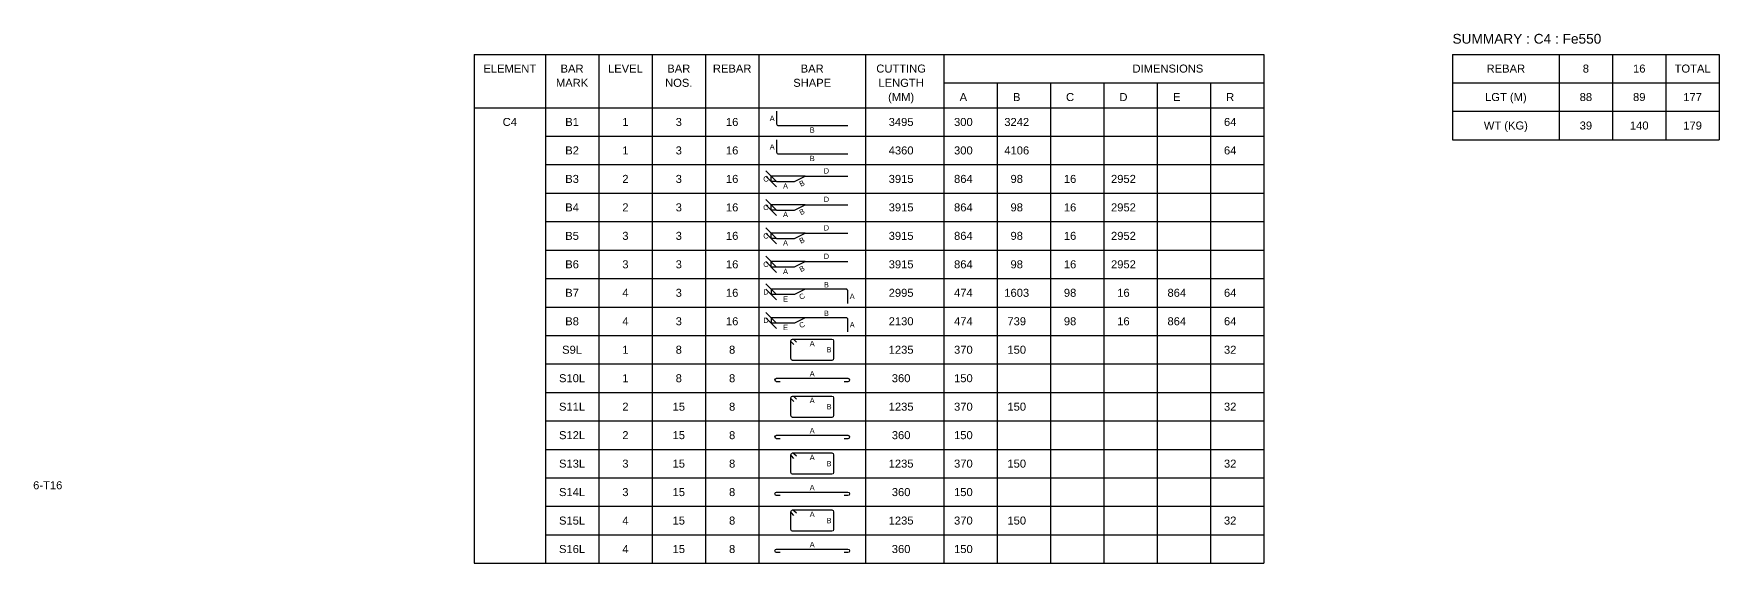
# Model space of a CAD drawing. Header units: inches. Extents: x -816171 to 9366335, y -450961 to 689132.
# Drawn here: x 153789 to 201173, y 95911 to 110791 of the extents above; entities that cross this region are included whole.
import ezdxf
from ezdxf.enums import TextEntityAlignment as Align

# ---------------------------------------------------------------- set-up
doc = ezdxf.new("R2010")
doc.units = ezdxf.units.IN
doc.header["$MEASUREMENT"] = 0
for name, color, linetype in [('Dim', 31, 'Continuous'), ('Reinforcement', 130, 'Continuous'), ('Schedule Border', 60, 'Continuous'), ('Schedule Header', 4, 'Continuous'), ('Text', 31, 'Continuous')]:
    doc.layers.add(name, color=color, linetype=linetype)
doc.styles.add('SC-BBS1', font='SansSerif')
doc.styles.get("Standard").update_dxf_attribs({"font": 'txt.shx'})
doc.dimstyles.new('SCBBSDim', dxfattribs={"dimtxt": 225, "dimasz": 0.18, "dimexe": 0, "dimexo": 0, "dimgap": 0, "dimtad": 1, "dimtoh": 1, "dimdec": 0, "dimzin": 0, "dimdsep": 46, "dimtxsty": 'Standard', "dimtsz": 150, "dimcen": 0.09, "dimclrd": 8, "dimclre": 8, "dimclrt": 3, "dimadec": 0, "dimazin": 0, "dimtfac": 1, "dimtdec": 0, "dimtix": 1, "dimtofl": 0, "dimtmove": 0, "dimatfit": 3, "dimfxl": 1, "dimtolj": 1, "dimtzin": 0, "dimarcsym": 0})

# ---------------------------------------------------------------- blocks, each defined once
blk = doc.blocks.new('*D491')
at = {"layer": 'DEFPOINTS', "color": 0, "transparency": 16777216}
for p in [(174523, 106786), (174673, 106636), (175473, 106786)]:
    blk.add_point(p, dxfattribs=at)
at = {"layer": 'Dim', "color": 8, "lineweight": -2, "transparency": 16777216}
for p, q in [((174673, 106636), (174373, 106936)), ((174673, 106486), (174373, 106786)), ((175473, 106786), (174523, 106786)), ((174523, 106636), (174523, 106786)), ((174673, 106636), (174523, 106636))]:
    blk.add_line(p, q, dxfattribs=at)
blk = doc.blocks.new('*D492')
at = {"layer": 'DEFPOINTS', "color": 0, "transparency": 16777216}
for p in [(174523, 105986), (174673, 105836), (175473, 105986)]:
    blk.add_point(p, dxfattribs=at)
at = {"layer": 'Dim', "color": 8, "lineweight": -2, "transparency": 16777216}
for p, q in [((174673, 105836), (174373, 106136)), ((174673, 105686), (174373, 105986)), ((175473, 105986), (174523, 105986)), ((174523, 105836), (174523, 105986)), ((174673, 105836), (174523, 105836))]:
    blk.add_line(p, q, dxfattribs=at)
blk = doc.blocks.new('*D493')
at = {"layer": 'DEFPOINTS', "color": 0, "transparency": 16777216}
for p in [(174523, 105186), (174673, 105036), (175473, 105186)]:
    blk.add_point(p, dxfattribs=at)
at = {"layer": 'Dim', "color": 8, "lineweight": -2, "transparency": 16777216}
for p, q in [((174673, 105036), (174373, 105336)), ((174673, 104886), (174373, 105186)), ((175473, 105186), (174523, 105186)), ((174523, 105036), (174523, 105186)), ((174673, 105036), (174523, 105036))]:
    blk.add_line(p, q, dxfattribs=at)
blk = doc.blocks.new('*D494')
at = {"layer": 'DEFPOINTS', "color": 0, "transparency": 16777216}
for p in [(174523, 104386), (175473, 104386), (174673, 104236)]:
    blk.add_point(p, dxfattribs=at)
at = {"layer": 'Dim', "color": 8, "lineweight": -2, "transparency": 16777216}
for p, q in [((174673, 104236), (174373, 104536)), ((174673, 104086), (174373, 104386)), ((175473, 104386), (174523, 104386)), ((174523, 104236), (174523, 104386)), ((174673, 104236), (174523, 104236))]:
    blk.add_line(p, q, dxfattribs=at)
blk = doc.blocks.new('*D495')
at = {"layer": 'DEFPOINTS', "color": 0, "transparency": 16777216}
for p in [(174523, 103461), (175173, 103461), (175473, 103611)]:
    blk.add_point(p, dxfattribs=at)
at = {"layer": 'Dim', "color": 8, "lineweight": -2, "transparency": 16777216}
for p, q in [((174673, 103461), (174373, 103761)), ((174673, 103311), (174373, 103611)), ((175473, 103611), (174523, 103611)), ((174523, 103611), (174523, 103461)), ((175173, 103461), (174523, 103461))]:
    blk.add_line(p, q, dxfattribs=at)
blk = doc.blocks.new('*D496')
at = {"layer": 'DEFPOINTS', "color": 0, "transparency": 16777216}
for p in [(174523, 102661), (175173, 102661), (175473, 102811)]:
    blk.add_point(p, dxfattribs=at)
at = {"layer": 'Dim', "color": 8, "lineweight": -2, "transparency": 16777216}
for p, q in [((174673, 102661), (174373, 102961)), ((174673, 102511), (174373, 102811)), ((175473, 102811), (174523, 102811)), ((174523, 102811), (174523, 102661)), ((175173, 102661), (174523, 102661))]:
    blk.add_line(p, q, dxfattribs=at)

msp = doc.modelspace()

# ---------------------------------------------------------------- linework, layer by layer
at = {"layer": 'Reinforcement'}
for points in [[(174673.34546, 108611.4638), (174673.34546, 108261.4638, 0.5), (174723.34546, 108211.4638), (176673.34546, 108211.4638)], [(174673.34546, 107811.4638), (174673.34546, 107461.4638, 0.5), (174723.34546, 107411.4638), (176673.34546, 107411.4638)], [(176673.34546, 103211.4638), (176673.34546, 103561.4638, 0.5), (176623.34546, 103611.4638), (175473.34546, 103611.4638), (175173.34546, 103461.4638), (174673.34546, 103461.4638)], [(176673.34546, 102411.4638), (176673.34546, 102761.4638, 0.5), (176623.34546, 102811.4638), (175473.34546, 102811.4638), (175173.34546, 102661.4638), (174673.34546, 102661.4638)], [(175158.70138, 102055.39798), (175087.99031, 102126.10827, -0.1989123674), (175073.34546, 102161.4638, -0.4142046237), (175123.34546, 102211.4638, -0.1989044359), (175158.7006, 102196.81934), (175229.41167, 102126.10905)], [(174773.34546, 101011.4638), (174673.34546, 101011.4638, -1), (174673.34546, 101111.4638), (176673.34546, 101111.4638, -1), (176673.34546, 101011.4638), (176573.34546, 101011.4638)], [(175158.70138, 100455.39798), (175087.99031, 100526.10827, -0.1989123674), (175073.34546, 100561.4638, -0.4142046237), (175123.34546, 100611.4638, -0.1989044359), (175158.7006, 100596.81934), (175229.41167, 100526.10905)], [(174773.34546, 99411.4638), (174673.34546, 99411.4638, -1), (174673.34546, 99511.4638), (176673.34546, 99511.4638, -1), (176673.34546, 99411.4638), (176573.34546, 99411.4638)], [(175158.70138, 98855.39798), (175087.99031, 98926.10827, -0.1989123674), (175073.34546, 98961.4638, -0.4142046237), (175123.34546, 99011.4638, -0.1989044359), (175158.7006, 98996.81934), (175229.41167, 98926.10905)], [(174773.34546, 97811.4638), (174673.34546, 97811.4638, -1), (174673.34546, 97911.4638), (176673.34546, 97911.4638, -1), (176673.34546, 97811.4638), (176573.34546, 97811.4638)], [(175158.70138, 97255.39798), (175087.99031, 97326.10827, -0.1989123674), (175073.34546, 97361.4638, -0.4142046237), (175123.34546, 97411.4638, -0.1989044359), (175158.7006, 97396.81934), (175229.41167, 97326.10905)], [(174773.34546, 96211.4638), (174673.34546, 96211.4638, -1), (174673.34546, 96311.4638), (176673.34546, 96311.4638, -1), (176673.34546, 96211.4638), (176573.34546, 96211.4638)]]:
    msp.add_lwpolyline(points, format="xyb", dxfattribs=at)
for points in [[(174673.34546, 106636.4638), (175173.34546, 106636.4638), (175473.34546, 106786.4638), (176673.34546, 106786.4638)], [(174673.34546, 105836.4638), (175173.34546, 105836.4638), (175473.34546, 105986.4638), (176673.34546, 105986.4638)], [(174673.34546, 105036.4638), (175173.34546, 105036.4638), (175473.34546, 105186.4638), (176673.34546, 105186.4638)], [(174673.34546, 104236.4638), (175173.34546, 104236.4638), (175473.34546, 104386.4638), (176673.34546, 104386.4638)]]:
    msp.add_lwpolyline(points, dxfattribs=at)
for points in [[(175073.34546, 102161.4638, -0.4142046237), (175123.34546, 102211.4638), (176223.34546, 102211.4638, -0.4142046237), (176273.34546, 102161.4638), (176273.34546, 101661.4638, -0.4142046237), (176223.34546, 101611.4638), (175123.34546, 101611.4638, -0.4142046237), (175073.34546, 101661.4638)], [(175073.34546, 100561.4638, -0.4142046237), (175123.34546, 100611.4638), (176223.34546, 100611.4638, -0.4142046237), (176273.34546, 100561.4638), (176273.34546, 100061.4638, -0.4142046237), (176223.34546, 100011.4638), (175123.34546, 100011.4638, -0.4142046237), (175073.34546, 100061.4638)], [(175073.34546, 98961.4638, -0.4142046237), (175123.34546, 99011.4638), (176223.34546, 99011.4638, -0.4142046237), (176273.34546, 98961.4638), (176273.34546, 98461.4638, -0.4142046237), (176223.34546, 98411.4638), (175123.34546, 98411.4638, -0.4142046237), (175073.34546, 98461.4638)], [(175073.34546, 97361.4638, -0.4142046237), (175123.34546, 97411.4638), (176223.34546, 97411.4638, -0.4142046237), (176273.34546, 97361.4638), (176273.34546, 96861.4638, -0.4142046237), (176223.34546, 96811.4638), (175123.34546, 96811.4638, -0.4142046237), (175073.34546, 96861.4638)]]:
    msp.add_lwpolyline(points, format="xyb", close=True, dxfattribs=at)
at = {"layer": 'Schedule Border'}
for p, q in [((166173.34546, 110211.4638), (188373.34546, 110211.4638)), ((166173.34546, 110211.4638), (166173.34546, 95911.4638)), ((168173.34546, 110211.4638), (168173.34546, 95911.4638)), ((169673.34546, 110211.4638), (169673.34546, 95911.4638)), ((171173.34546, 110211.4638), (171173.34546, 95911.4638)), ((172673.34546, 110211.4638), (172673.34546, 95911.4638)), ((174173.34546, 110211.4638), (174173.34546, 95911.4638)), ((177173.34546, 110211.4638), (177173.34546, 95911.4638)), ((179373.34546, 110211.4638), (179373.34546, 95911.4638)), ((188373.34546, 110211.4638), (188373.34546, 95911.4638)), ((193673.34546, 110211.4638), (201173.34546, 110211.4638)), ((193673.34546, 110211.4638), (193673.34546, 107811.4638)), ((196673.34546, 110211.4638), (196673.34546, 107811.4638)), ((198173.34546, 110211.4638), (198173.34546, 107811.4638)), ((199673.34546, 110211.4638), (199673.34546, 107811.4638)), ((201173.34546, 110211.4638), (201173.34546, 107811.4638)), ((179373.34546, 109411.4638), (188373.34546, 109411.4638)), ((180873.34546, 109411.4638), (180873.34546, 95911.4638)), ((182373.34546, 109411.4638), (182373.34546, 95911.4638)), ((183873.34546, 109411.4638), (183873.34546, 95911.4638)), ((185373.34546, 109411.4638), (185373.34546, 95911.4638)), ((186873.34546, 109411.4638), (186873.34546, 95911.4638)), ((193673.34546, 109411.4638), (201173.34546, 109411.4638)), ((166173.34546, 108711.4638), (188373.34546, 108711.4638)), ((193673.34546, 108611.4638), (201173.34546, 108611.4638)), ((168173.34546, 107911.4638), (188373.34546, 107911.4638)), ((193673.34546, 107811.4638), (201173.34546, 107811.4638)), ((168173.34546, 107111.4638), (188373.34546, 107111.4638)), ((168173.34546, 106311.4638), (188373.34546, 106311.4638)), ((168173.34546, 105511.4638), (188373.34546, 105511.4638)), ((168173.34546, 104711.4638), (188373.34546, 104711.4638)), ((168173.34546, 103911.4638), (188373.34546, 103911.4638)), ((168173.34546, 103111.4638), (188373.34546, 103111.4638)), ((168173.34546, 102311.4638), (188373.34546, 102311.4638)), ((168173.34546, 101511.4638), (188373.34546, 101511.4638)), ((168173.34546, 100711.4638), (188373.34546, 100711.4638)), ((168173.34546, 99911.4638), (188373.34546, 99911.4638)), ((168173.34546, 99111.4638), (188373.34546, 99111.4638)), ((168173.34546, 98311.4638), (188373.34546, 98311.4638)), ((168173.34546, 97511.4638), (188373.34546, 97511.4638)), ((168173.34546, 96711.4638), (188373.34546, 96711.4638)), ((166173.34546, 95911.4638), (188373.34546, 95911.4638)), ((168173.34546, 95911.4638), (188373.34546, 95911.4638))]:
    msp.add_line(p, q, dxfattribs=at)

# ---------------------------------------------------------------- texts
at = {"layer": 'Dim', "style": 'SC-BBS1'}
for s, p in [('A', (174548.34546, 108411.4638)), ('B', (175673.34546, 108086.4638)), ('A', (174548.34546, 107611.4638)), ('B', (175673.34546, 107286.4638)), ('C', (174373.34546, 106711.4638)), ('D', (176073.34546, 106936.4638)), ('A', (174923.34546, 106511.4638)), ('D', (176073.34546, 106136.4638)), ('C', (174373.34546, 105911.4638)), ('A', (174923.34546, 105711.4638)), ('D', (176073.34546, 105336.4638)), ('C', (174373.34546, 105111.4638)), ('A', (174923.34546, 104911.4638)), ('C', (174373.34546, 104311.4638)), ('D', (176073.34546, 104536.4638)), ('A', (174923.34546, 104111.4638)), ('B', (176073.34546, 103736.4638)), ('D', (174373.34546, 103536.4638)), ('E', (174923.34546, 103336.4638)), ('A', (176798.34546, 103411.4638)), ('B', (176073.34546, 102936.4638)), ('D', (174373.34546, 102736.4638)), ('E', (174923.34546, 102536.4638)), ('A', (176798.34546, 102611.4638)), ('A', (175673.34546, 102086.4638)), ('B', (176148.34546, 101911.4638)), ('A', (175673.34546, 101236.4638)), ('A', (175673.34546, 100486.4638)), ('B', (176148.34546, 100311.4638)), ('A', (175673.34546, 99636.4638)), ('A', (175673.34546, 98886.4638)), ('B', (176148.34546, 98711.4638)), ('A', (175673.34546, 98036.4638)), ('A', (175673.34546, 97286.4638)), ('B', (176148.34546, 97111.4638)), ('A', (175673.34546, 96436.4638))]:
    msp.add_text(s, height=150, dxfattribs=at).set_placement(p, align=Align.MIDDLE_CENTER)
for s, p in [('B', (175385.84546, 106586.4638)), ('B', (175385.84546, 105786.4638)), ('B', (175385.84546, 104986.4638)), ('B', (175385.84546, 104186.4638)), ('C', (175385.84546, 103411.4638)), ('C', (175385.84546, 102611.4638))]:
    msp.add_text(s, height=150, rotation=26.565051177, dxfattribs=at).set_placement(p, align=Align.MIDDLE_CENTER)
at = {"layer": 'Schedule Header', "style": 'SC-BBS1'}
msp.add_text('SUMMARY : C4 : Fe550', height=275, dxfattribs=at).set_placement((193673.34546, 110511.4638))
for s, p in [('ELEMENT', (167173.34546, 109811.4638)), ('MARK', (168923.34546, 109411.4638)), ('BAR', (168923.34546, 109811.4638)), ('LEVEL', (170423.34546, 109811.4638)), ('NOS.', (171923.34546, 109411.4638)), ('BAR', (171923.34546, 109811.4638)), ('REBAR', (173423.34546, 109811.4638)), ('SHAPE', (175673.34546, 109411.4638)), ('BAR', (175673.34546, 109811.4638)), ('CUTTING', (178173.34546, 109811.4638)), ('LENGTH', (178173.34546, 109411.4638)), ('DIMENSIONS', (185673.34546, 109811.4638)), ('REBAR', (195173.34546, 109811.4638)), ('8', (197423.34546, 109811.4638)), ('16', (198923.34546, 109811.4638)), ('TOTAL', (200423.34546, 109811.4638)), ('(MM)', (178173.34546, 109011.4638)), ('A', (179923.34546, 109011.4638)), ('B', (181423.34546, 109011.4638)), ('C', (182923.34546, 109011.4638)), ('D', (184423.34546, 109011.4638)), ('E', (185923.34546, 109011.4638)), ('R', (187423.34546, 109011.4638)), ('LGT (M)', (195173.34546, 109011.4638)), ('WT (KG)', (195173.34546, 108211.4638))]:
    msp.add_text(s, height=225, dxfattribs=at).set_placement(p, align=Align.MIDDLE_CENTER)
at = {"layer": 'Text', "style": 'SC-BBS1'}
for s, p in [('88', (197423.34546, 109011.4638)), ('89', (198923.34546, 109011.4638)), ('177', (200423.34546, 109011.4638)), ('C4', (167173.34546, 108311.4638)), ('B1', (168923.34546, 108311.4638)), ('1', (170423.34546, 108311.4638)), ('3', (171923.34546, 108311.4638)), ('16', (173423.34546, 108311.4638)), ('3495', (178173.34546, 108311.4638)), ('300', (179923.34546, 108311.4638)), ('3242', (181423.34546, 108311.4638)), ('64', (187423.34546, 108311.4638)), ('39', (197423.34546, 108211.4638)), ('140', (198923.34546, 108211.4638)), ('179', (200423.34546, 108211.4638)), ('B2', (168923.34546, 107511.4638)), ('1', (170423.34546, 107511.4638)), ('3', (171923.34546, 107511.4638)), ('16', (173423.34546, 107511.4638)), ('4360', (178173.34546, 107511.4638)), ('300', (179923.34546, 107511.4638)), ('4106', (181423.34546, 107511.4638)), ('64', (187423.34546, 107511.4638)), ('B3', (168923.34546, 106711.4638)), ('2', (170423.34546, 106711.4638)), ('3', (171923.34546, 106711.4638)), ('16', (173423.34546, 106711.4638)), ('3915', (178173.34546, 106711.4638)), ('864', (179923.34546, 106711.4638)), ('98', (181423.34546, 106711.4638)), ('16', (182923.34546, 106711.4638)), ('2952', (184423.34546, 106711.4638)), ('B4', (168923.34546, 105911.4638)), ('2', (170423.34546, 105911.4638)), ('3', (171923.34546, 105911.4638)), ('16', (173423.34546, 105911.4638)), ('3915', (178173.34546, 105911.4638)), ('864', (179923.34546, 105911.4638)), ('98', (181423.34546, 105911.4638)), ('16', (182923.34546, 105911.4638)), ('2952', (184423.34546, 105911.4638)), ('B5', (168923.34546, 105111.4638)), ('3', (170423.34546, 105111.4638)), ('3', (171923.34546, 105111.4638)), ('16', (173423.34546, 105111.4638)), ('3915', (178173.34546, 105111.4638)), ('864', (179923.34546, 105111.4638)), ('98', (181423.34546, 105111.4638)), ('16', (182923.34546, 105111.4638)), ('2952', (184423.34546, 105111.4638)), ('B6', (168923.34546, 104311.4638)), ('3', (170423.34546, 104311.4638)), ('3', (171923.34546, 104311.4638)), ('16', (173423.34546, 104311.4638)), ('3915', (178173.34546, 104311.4638)), ('864', (179923.34546, 104311.4638)), ('98', (181423.34546, 104311.4638)), ('16', (182923.34546, 104311.4638)), ('2952', (184423.34546, 104311.4638)), ('B7', (168923.34546, 103511.4638)), ('4', (170423.34546, 103511.4638)), ('3', (171923.34546, 103511.4638)), ('16', (173423.34546, 103511.4638)), ('2995', (178173.34546, 103511.4638)), ('474', (179923.34546, 103511.4638)), ('1603', (181423.34546, 103511.4638)), ('98', (182923.34546, 103511.4638)), ('16', (184423.34546, 103511.4638)), ('864', (185923.34546, 103511.4638)), ('64', (187423.34546, 103511.4638)), ('B8', (168923.34546, 102711.4638)), ('4', (170423.34546, 102711.4638)), ('3', (171923.34546, 102711.4638)), ('16', (173423.34546, 102711.4638)), ('2130', (178173.34546, 102711.4638)), ('474', (179923.34546, 102711.4638)), ('739', (181423.34546, 102711.4638)), ('98', (182923.34546, 102711.4638)), ('16', (184423.34546, 102711.4638)), ('864', (185923.34546, 102711.4638)), ('64', (187423.34546, 102711.4638)), ('S9L', (168923.34546, 101911.4638)), ('1', (170423.34546, 101911.4638)), ('8', (171923.34546, 101911.4638)), ('8', (173423.34546, 101911.4638)), ('1235', (178173.34546, 101911.4638)), ('370', (179923.34546, 101911.4638)), ('150', (181423.34546, 101911.4638)), ('32', (187423.34546, 101911.4638)), ('S10L', (168923.34546, 101111.4638)), ('1', (170423.34546, 101111.4638)), ('8', (171923.34546, 101111.4638)), ('8', (173423.34546, 101111.4638)), ('360', (178173.34546, 101111.4638)), ('150', (179923.34546, 101111.4638)), ('S11L', (168923.34546, 100311.4638)), ('2', (170423.34546, 100311.4638)), ('15', (171923.34546, 100311.4638)), ('8', (173423.34546, 100311.4638)), ('1235', (178173.34546, 100311.4638)), ('370', (179923.34546, 100311.4638)), ('150', (181423.34546, 100311.4638)), ('32', (187423.34546, 100311.4638)), ('S12L', (168923.34546, 99511.4638)), ('2', (170423.34546, 99511.4638)), ('15', (171923.34546, 99511.4638)), ('8', (173423.34546, 99511.4638)), ('360', (178173.34546, 99511.4638)), ('150', (179923.34546, 99511.4638)), ('S13L', (168923.34546, 98711.4638)), ('3', (170423.34546, 98711.4638)), ('15', (171923.34546, 98711.4638)), ('8', (173423.34546, 98711.4638)), ('1235', (178173.34546, 98711.4638)), ('370', (179923.34546, 98711.4638)), ('150', (181423.34546, 98711.4638)), ('32', (187423.34546, 98711.4638)), ('S14L', (168923.34546, 97911.4638)), ('3', (170423.34546, 97911.4638)), ('15', (171923.34546, 97911.4638)), ('8', (173423.34546, 97911.4638)), ('360', (178173.34546, 97911.4638)), ('150', (179923.34546, 97911.4638)), ('S15L', (168923.34546, 97111.4638)), ('4', (170423.34546, 97111.4638)), ('15', (171923.34546, 97111.4638)), ('8', (173423.34546, 97111.4638)), ('1235', (178173.34546, 97111.4638)), ('370', (179923.34546, 97111.4638)), ('150', (181423.34546, 97111.4638)), ('32', (187423.34546, 97111.4638)), ('S16L', (168923.34546, 96311.4638)), ('4', (170423.34546, 96311.4638)), ('15', (171923.34546, 96311.4638)), ('8', (173423.34546, 96311.4638)), ('360', (178173.34546, 96311.4638)), ('150', (179923.34546, 96311.4638))]:
    msp.add_text(s, height=225, dxfattribs=at).set_placement(p, align=Align.MIDDLE_CENTER)
msp.add_text('6-T16', height=225, dxfattribs=at).set_placement((153773.34546, 98103.4638), align=Align.MIDDLE_LEFT)

# ---------------------------------------------------------------- dimensions: what is measured, and where the dimension line sits
at = {"layer": 'Dim'}
for base, p1, p2, picture, middle in [((174523.34546, 106786.4638), (174673.34546, 106636.4638), (175473.34546, 106786.4638), '*D491', (174523.34546, 106711.4638)), ((174523.34546, 105986.4638), (174673.34546, 105836.4638), (175473.34546, 105986.4638), '*D492', (174523.34546, 105911.4638)), ((174523.34546, 105186.4638), (174673.34546, 105036.4638), (175473.34546, 105186.4638), '*D493', (174523.34546, 105111.4638)), ((174523.34546, 104386.4638), (174673.34546, 104236.4638), (175473.34546, 104386.4638), '*D494', (174523.34546, 104311.4638)), ((174523.34546, 103461.4638), (175473.34546, 103611.4638), (175173.34546, 103461.4638), '*D495', (174523.34546, 103536.4638)), ((174523.34546, 102661.4638), (175473.34546, 102811.4638), (175173.34546, 102661.4638), '*D496', (174523.34546, 102736.4638))]:
    dim = msp.add_linear_dim(base=base, p1=p1, p2=p2, angle=90, text=' ', dimstyle='SCBBSDim', dxfattribs=at)
    dim.commit()
    dim.dimension.update_dxf_attribs({"geometry": picture, "text_midpoint": middle})

doc.saveas('drawing.dxf')
